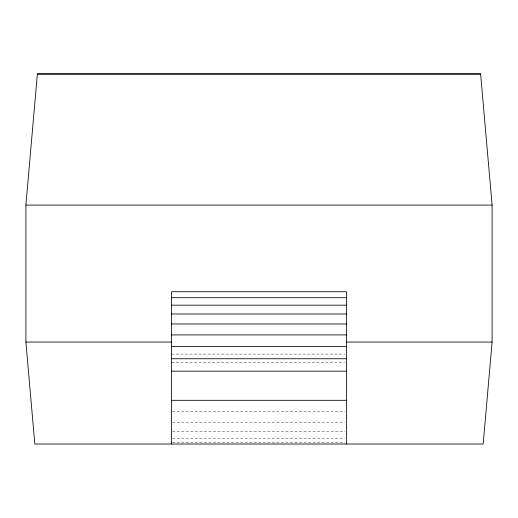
<?xml version="1.0" encoding="UTF-8"?>
<svg xmlns="http://www.w3.org/2000/svg" width="518" height="518" viewBox="0 0 518 518"><rect width="100%" height="100%" fill="white"/><g stroke="black" fill="none" stroke-linecap="round" stroke-linejoin="round"><path stroke-width="0.39" stroke-dasharray="2.59 1.94" d="M171.587 354.118L344.794 354.118M171.587 362.477L344.794 362.477M172.397 411.629L344.794 411.629M172.397 422.17L344.794 422.17M172.397 431.222L344.794 431.222M172.397 438.17L344.794 438.17M172.397 442.534L344.794 442.534"/><path stroke-width="0.78" d="M25.9 205.096L37.374 73.977L480.626 73.977L492.1 205.096L492.1 342.042L483.177 444.023L34.823 444.023L25.9 342.042L25.9 205.096L492.1 205.096M171.587 297.701L346.412 297.701M171.587 305.18L346.412 305.18M171.587 313.992L346.412 313.992M171.587 323.97L346.412 323.97M171.587 334.906L346.412 334.906M25.9 342.042L171.587 342.042M346.412 342.042L492.1 342.042M171.587 346.581L346.412 346.581M171.587 358.754L346.412 358.754M171.587 371.179L346.412 371.179M171.587 400.317L346.412 400.317M480.626 73.977L37.374 73.977M346.412 444.023L346.412 291.718L171.587 291.718L171.587 444.023"/></g></svg>
